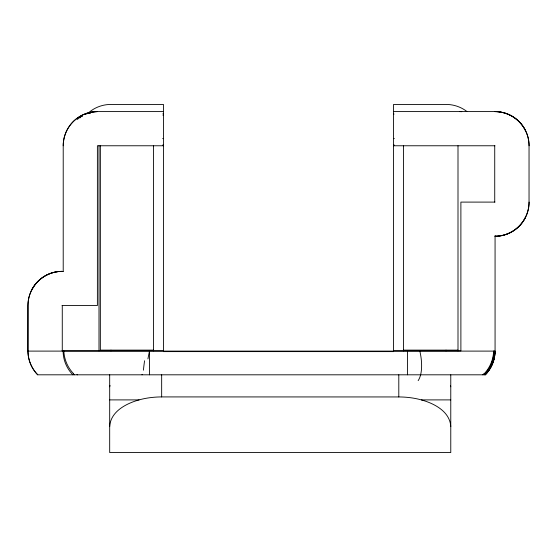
<?xml version="1.0" encoding="UTF-8"?>
<svg xmlns="http://www.w3.org/2000/svg" width="557" height="557" viewBox="0 0 557 557"><rect width="100%" height="100%" fill="white"/><g stroke="black" fill="none" stroke-linecap="round" stroke-linejoin="round"><path stroke-width="0.84" d="M63.213 271.419L63.22 145.767A34.179 34.179 0 0 1 97.391 111.588L163.452 111.588M458 145.767L458 350.847M109.687 426.648C110.453 411.588 126.216 403.463 139.069 399.898A46.544 23.095 0 0 1 161.662 396.918L398.798 396.946A46.544 23.095 0 0 1 421.371 399.912C434.237 403.435 450 411.595 450.773 426.648M109.687 386.774L110.077 385.514M142.077 374.812L142.098 374.436M62.029 271.356A34.179 34.04 -90 0 0 31.436 290.538L30.447 292.759A34.068 34.068 0 0 0 27.961 305.535L27.906 350.847A34.179 34.13 90 0 0 37.702 374.812L485.251 374.812A34.179 34.179 0 0 0 495.069 351.105L27.961 351.105L27.961 305.535A34.179 34.13 90 0 1 62.029 271.356L63.213 271.524M483.636 373.956L482.766 374.812M162.923 115.202L163.452 114.721M82.13 116.128L82.708 115.772A34.179 34.13 90 0 0 77.249 119.428M85.103 114.484L86.119 114.032M86.488 113.872L91.996 112.145L97.517 111.588M163.452 113.837L162.825 113.844M393.548 111.588L494.971 111.588A34.179 34.04 90 0 1 525.564 130.77L526.553 132.991A34.068 34.068 0 0 1 529.039 145.767L529.039 202.1A34.068 34.068 0 0 1 526.553 214.877L525.564 217.098A34.179 34.04 90 0 1 495.069 236.279L495.069 235.91L495.069 350.847A34.193 34.179 -90 0 1 485.251 374.812M162.644 138.616L163.452 138.616M393.548 138.616L394.356 138.616M162.644 145.043L163.452 145.043M393.548 145.043L394.356 145.043M163.452 145.767L97.391 145.767L97.391 305.535L62.029 305.535M393.548 145.767L494.971 145.767M494.971 202.1L460.89 202.1L460.89 350.847L393.548 350.847M153.426 350.116L100.351 350.116L100.357 145.767M403.574 350.116L458.007 350.116M62.029 350.847L163.452 350.847M109.687 399.898L139.069 399.898M421.391 399.898L450.773 399.898M459.483 111.588L461.767 111.679M394.071 114.067L393.548 113.997M74.234 374.812L73.364 373.956M450.383 385.514L450.773 386.774M494.727 145.767L494.727 202.1M450.773 374.812L450.773 452.562L109.687 452.562L109.687 374.812M446.018 350.116L446.018 350.847M407.494 351.105L407.494 374.812M403.574 145.767L403.574 350.847M398.798 374.812L398.798 396.946M161.662 374.812L161.662 396.946M153.426 145.767L153.426 350.847M149.506 351.105L149.506 374.812M110.982 350.116L110.982 350.847M99 145.767L99 350.847M62.273 305.535L62.273 350.847M529.094 202.1A34.179 34.13 90 0 1 495.069 236.279A34.311 34.311 0 0 0 525.578 217.105M494.971 111.588A34.179 34.13 -90 0 1 529.094 145.767M63.22 145.767A34.193 34.179 -90 0 1 97.391 111.588M88.667 112.987A62.53 0.989 0 0 0 88.117 113.127A34.179 34.179 0 0 1 110.899 104.438L163.452 104.438L163.452 351.613L393.548 351.613L393.548 104.451L446.094 104.438A34.179 34.179 0 0 1 466.829 111.435M81.252 115.626A16.773 2.869 -14.3 0 1 81.315 115.557M90.506 113.322A62.621 0.968 0.1 0 1 88.305 113.134M31.422 290.531A34.318 34.318 0 0 1 62.273 271.377M80.466 117.764A20.087 8.209 -50.2 0 1 80.654 117.624M494.727 111.609A34.318 34.318 0 0 1 525.578 130.763M72.876 374.812A34.179 34.04 90 0 1 63.101 351.105M37.758 374.812A34.179 34.04 90 0 1 27.989 351.105M494.936 351.105A34.179 34.04 -90 0 1 485.161 374.812M493.899 351.105A34.179 34.04 90 0 1 484.124 374.812M73.594 373.733A34.151 33.058 51.6 0 1 63.846 351.105M147.932 358.896A33.517 5.828 -77.4 0 1 149.401 351.585M419.672 350.409A33.789 15.15 74 0 1 418.147 380.64M493.62 351.105A34.151 33.657 -41.7 0 1 483.831 374.144M77.367 374.875A33.963 33.002 68.4 0 1 76.998 374.513M143.414 370.203A34.172 3.384 -80.1 0 1 144.569 360.769"/></g></svg>
